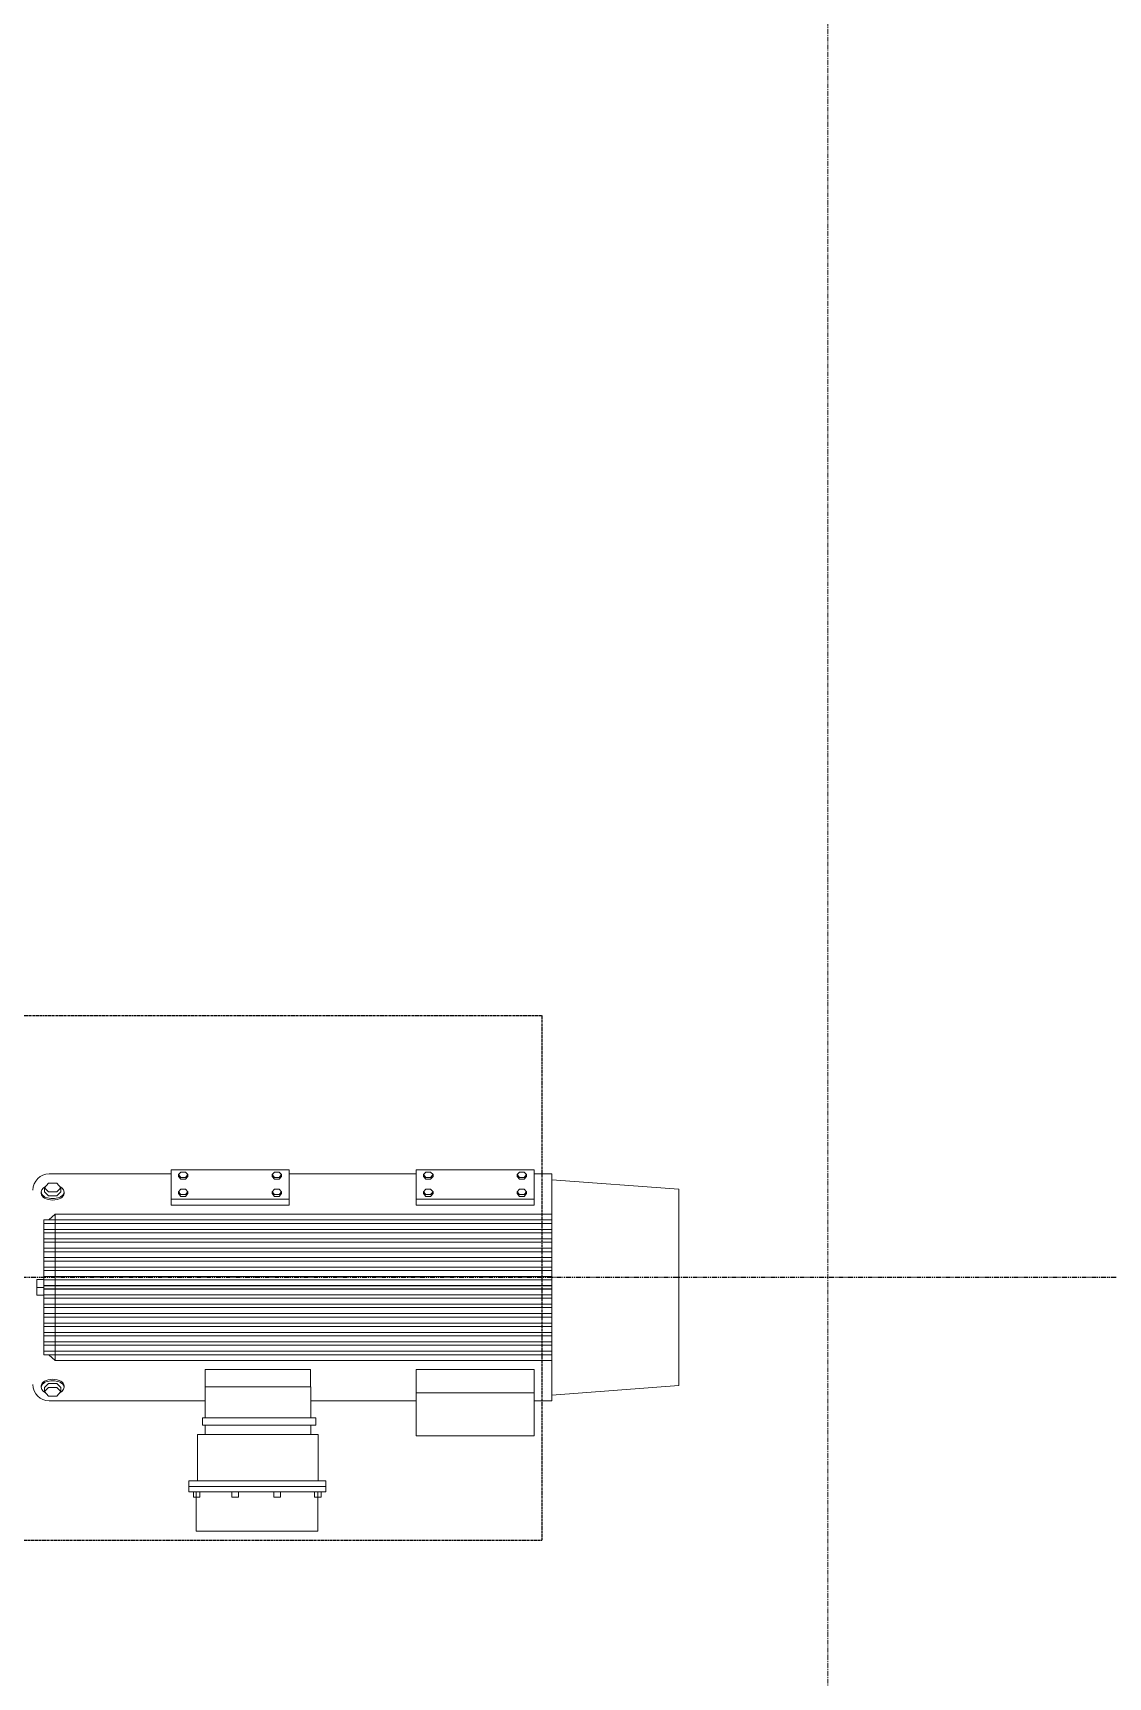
# Model space of a CAD drawing. Header units: inches. Extents: x 86328 to 235202, y 68629 to 184293.
# Drawn here: x 179958 to 182721, y 128801 to 133027 of the extents above; entities that cross this region are included whole.
import ezdxf

# ---------------------------------------------------------------- set-up
doc = ezdxf.new("R2010")
doc.units = ezdxf.units.IN
doc.header["$MEASUREMENT"] = 0
for name, pattern in [('CENTER', [2, 1.25, -0.25, 0.25, -0.25]), ('HIDDEN', [0.375, 0.25, -0.125]), ('PHANTOM2', [1.25, 0.625, -0.125, 0.125, -0.125, 0.125, -0.125])]:
    doc.linetypes.add(name, pattern=pattern)
doc.layers.add('.5', color=8, linetype='Continuous', lineweight=0)
doc.layers.add('DIM', color=251, linetype='Continuous', lineweight=0)

msp = doc.modelspace()

# ---------------------------------------------------------------- linework, layer by layer
at = {"layer": '.5', "color": 8, "linetype": 'CENTER', "ltscale": 10}
msp.add_line((182001.3, 116744.2), (182001.3, 148029.3), dxfattribs=at)
at = {"color": 8, "linetype": 'PHANTOM2', "ltscale": 20}
msp.add_line((183341.1, 129827.4), (176882.3, 129827.4), dxfattribs=at)
at = {"layer": 'DIM', "color": 8, "linetype": 'HIDDEN', "lineweight": 25, "ltscale": 10}
for p, q in [((178266.3, 130501.4), (181266.3, 130501.4)), ((181266.3, 130501.4), (181266.3, 129151.7)), ((181266.3, 129151.7), (178266.3, 129151.7))]:
    msp.add_line(p, q, dxfattribs=at)
at = {"layer": 'DIM', "color": 8, "linetype": 'Continuous'}
for p, q in [((179999.7, 130094.2), (180028.8, 130094.2)), ((180262.2, 130094.2), (179999.7, 130094.2)), ((180262.2, 130094.2), (180312.8, 130094.2)), ((180616.1, 130104.8), (180312.8, 130104.8)), ((180312.8, 130104.8), (180312.8, 130028.7)), ((180331.9, 130092.3), (180338, 130098.7)), ((180331.9, 130092.3), (180331.9, 130087.5)), ((180338, 130084.9), (180331.9, 130092.3)), ((180338, 130080.1), (180331.9, 130087.5)), ((180338, 130098.7), (180350.2, 130098.7)), ((180350.2, 130084.9), (180338, 130084.9)), ((180350.2, 130080.1), (180338, 130080.1)), ((180350.2, 130098.7), (180356.2, 130092.3)), ((180356.2, 130092.3), (180350.2, 130084.9)), ((180356.2, 130087.5), (180350.2, 130080.1)), ((180356.2, 130092.3), (180356.2, 130087.5)), ((180578.7, 130098.7), (180572.6, 130092.3)), ((180572.6, 130092.3), (180572.6, 130087.5)), ((180572.6, 130092.3), (180578.7, 130084.9)), ((180572.6, 130087.5), (180578.7, 130080.1)), ((180590.9, 130098.7), (180578.7, 130098.7)), ((180578.7, 130084.9), (180590.9, 130084.9)), ((180578.7, 130080.1), (180590.9, 130080.1)), ((180597, 130092.3), (180590.9, 130098.7)), ((180590.9, 130084.9), (180597, 130092.3)), ((180590.9, 130080.1), (180597, 130087.5)), ((180597, 130092.3), (180597, 130087.5)), ((180616.1, 130028.7), (180616.1, 130104.8)), ((180616.1, 130094.2), (180942.7, 130094.2)), ((181246, 130104.8), (180942.7, 130104.8)), ((180942.7, 130104.8), (180942.7, 130028.7)), ((180961.8, 130092.3), (180967.9, 130098.7)), ((180961.8, 130092.3), (180961.8, 130087.5)), ((180967.9, 130084.9), (180961.8, 130092.3)), ((180967.9, 130080.1), (180961.8, 130087.5)), ((180967.9, 130098.7), (180980.1, 130098.7)), ((180980.1, 130084.9), (180967.9, 130084.9)), ((180980.1, 130080.1), (180967.9, 130080.1)), ((180980.1, 130098.7), (180986.2, 130092.3)), ((180986.2, 130092.3), (180980.1, 130084.9)), ((180986.2, 130087.5), (180980.1, 130080.1)), ((180986.2, 130092.3), (180986.2, 130087.5)), ((181208.6, 130098.7), (181202.5, 130092.3)), ((181202.5, 130092.3), (181202.5, 130087.5)), ((181202.5, 130092.3), (181208.6, 130084.9)), ((181202.5, 130087.5), (181208.6, 130080.1)), ((181220.8, 130098.7), (181208.6, 130098.7)), ((181208.6, 130084.9), (181220.8, 130084.9)), ((181208.6, 130080.1), (181220.8, 130080.1)), ((181226.9, 130092.3), (181220.8, 130098.7)), ((181220.8, 130084.9), (181226.9, 130092.3)), ((181220.8, 130080.1), (181226.9, 130087.5)), ((181226.9, 130092.3), (181226.9, 130087.5)), ((181246, 130028.7), (181246, 130104.8)), ((181246, 130094.2), (181291.2, 130094.2)), ((181291.2, 130094.2), (181291.2, 129510.7)), ((181291.2, 130079.2), (181618, 130054.6)), ((179979.1, 130044), (179979.1, 130047.8)), ((179998.2, 130069.9), (179987.8, 130058.5)), ((179987.8, 130047.8), (179987.8, 130058.5)), ((179987.8, 130058.5), (179998.2, 130048.1)), ((179987.9, 130047.8), (179987.8, 130047.8)), ((179987.8, 130047.8), (179998.2, 130037.4)), ((180019, 130069.9), (179998.2, 130069.9)), ((179998.2, 130048.1), (180019, 130048.1)), ((179998.2, 130037.4), (180019, 130037.4)), ((180029.4, 130058.5), (180019, 130069.9)), ((180019, 130048.1), (180029.4, 130058.5)), ((180019, 130037.4), (180029.4, 130047.8)), ((180029.4, 130047.8), (180029.4, 130058.5)), ((180029.4, 130047.8), (180029.4, 130047.8)), ((180038.1, 130044), (180038.1, 130047.8)), ((180331.9, 130048), (180338, 130054.4)), ((180331.9, 130048), (180331.9, 130043.3)), ((180338, 130040.7), (180331.9, 130048)), ((180338, 130035.9), (180331.9, 130043.3)), ((180338, 130054.4), (180350.2, 130054.4)), ((180350.2, 130040.7), (180338, 130040.7)), ((180350.2, 130035.9), (180338, 130035.9)), ((180350.2, 130054.4), (180356.2, 130048)), ((180356.2, 130048), (180350.2, 130040.7)), ((180356.2, 130043.3), (180350.2, 130035.9)), ((180356.2, 130048), (180356.2, 130043.3)), ((180578.7, 130054.4), (180572.6, 130048)), ((180572.6, 130048), (180572.6, 130043.3)), ((180572.6, 130048), (180578.7, 130040.7)), ((180572.6, 130043.3), (180578.7, 130035.9)), ((180590.9, 130054.4), (180578.7, 130054.4)), ((180578.7, 130040.7), (180590.9, 130040.7)), ((180578.7, 130035.9), (180590.9, 130035.9)), ((180597, 130048), (180590.9, 130054.4)), ((180590.9, 130040.7), (180597, 130048)), ((180590.9, 130035.9), (180597, 130043.3)), ((180597, 130048), (180597, 130043.3)), ((180961.8, 130048), (180967.9, 130054.4)), ((180961.8, 130048), (180961.8, 130043.3)), ((180967.9, 130040.7), (180961.8, 130048)), ((180967.9, 130035.9), (180961.8, 130043.3)), ((180967.9, 130054.4), (180980.1, 130054.4)), ((180980.1, 130040.7), (180967.9, 130040.7)), ((180980.1, 130035.9), (180967.9, 130035.9)), ((180980.1, 130054.4), (180986.2, 130048)), ((180986.2, 130048), (180980.1, 130040.7)), ((180986.2, 130043.3), (180980.1, 130035.9)), ((180986.2, 130048), (180986.2, 130043.3)), ((181208.6, 130054.4), (181202.5, 130048)), ((181202.5, 130048), (181202.5, 130043.3)), ((181202.5, 130048), (181208.6, 130040.7)), ((181202.5, 130043.3), (181208.6, 130035.9)), ((181220.8, 130054.4), (181208.6, 130054.4)), ((181208.6, 130040.7), (181220.8, 130040.7)), ((181208.6, 130035.9), (181220.8, 130035.9)), ((181226.9, 130048), (181220.8, 130054.4)), ((181220.8, 130040.7), (181226.9, 130048)), ((181220.8, 130035.9), (181226.9, 130043.3)), ((181226.9, 130048), (181226.9, 130043.3)), ((181618, 129550.3), (181618, 130054.6)), ((180014.9, 129990.5), (179998.5, 129975.6)), ((180014.9, 129803.1), (180014.9, 129990.5)), ((180014.9, 129990.5), (181291.2, 129990.5)), ((180312.8, 130028.7), (180616.1, 130028.7)), ((180616.1, 130028.7), (180312.8, 130028.7)), ((180312.8, 130028.7), (180312.8, 130013.7)), ((180312.8, 130013.7), (180616.1, 130013.7)), ((180616.1, 130013.7), (180616.1, 130028.7)), ((180942.7, 130028.7), (181246, 130028.7)), ((181246, 130028.7), (180942.7, 130028.7)), ((180942.7, 130028.7), (180942.7, 130013.7)), ((180942.7, 130013.7), (181246, 130013.7)), ((181246, 130013.7), (181246, 130028.7)), ((179986.1, 129802.4), (179986.1, 129975.6)), ((179986.1, 129975.6), (181291.2, 129975.6)), ((179986.1, 129966.7), (181291.2, 129966.7)), ((179986.1, 129951.4), (181291.2, 129951.4)), ((179986.1, 129942.5), (181291.2, 129942.5)), ((179986.1, 129927.2), (181291.2, 129927.2)), ((179986.1, 129918.3), (181291.2, 129918.3)), ((179986.1, 129903), (181291.2, 129903)), ((179986.1, 129894.1), (181291.2, 129894.1)), ((179986.1, 129878.8), (181291.2, 129878.8)), ((179986.1, 129869.9), (181291.2, 129869.9)), ((179967.6, 129802.4), (179967.6, 129822.7)), ((179967.6, 129822.7), (179986.1, 129822.7)), ((179967.6, 129802.4), (179967.6, 129822.7)), ((179967.6, 129822.7), (179986.1, 129822.7)), ((179986.1, 129854.6), (181291.2, 129854.6)), ((179986.1, 129845.7), (181291.2, 129845.7)), ((179986.1, 129830.4), (181291.2, 129830.4)), ((179986.1, 129822.7), (179986.1, 129802.4)), ((179986.1, 129822.7), (179986.1, 129802.4)), ((179986.1, 129821.5), (181291.2, 129821.5)), ((179986.1, 129802.4), (179967.6, 129802.4)), ((179967.6, 129802.4), (179967.6, 129782.2)), ((179986.1, 129802.4), (179967.6, 129802.4)), ((179986.1, 129802.4), (179967.6, 129802.4)), ((179986.1, 129802.4), (179967.6, 129802.4)), ((179967.6, 129802.4), (179967.6, 129782.2)), ((179967.6, 129782.2), (179986.1, 129782.2)), ((179967.6, 129782.2), (179986.1, 129782.2)), ((179986.1, 129807.5), (181291.2, 129807.5)), ((179986.1, 129806.2), (181291.2, 129806.2)), ((179986.1, 129802.4), (179986.1, 129629.3)), ((179986.1, 129782.2), (179986.1, 129802.4)), ((179986.1, 129782.2), (179986.1, 129802.4)), ((179986.1, 129798.6), (181291.2, 129798.6)), ((179986.1, 129797.4), (181291.2, 129797.4)), ((179986.1, 129783.4), (181291.2, 129783.4)), ((180014.9, 129801.8), (180014.9, 129614.4)), ((179986.1, 129774.5), (181291.2, 129774.5)), ((179986.1, 129759.2), (181291.2, 129759.2)), ((179986.1, 129750.3), (181291.2, 129750.3)), ((179986.1, 129735), (181291.2, 129735)), ((179986.1, 129726.1), (181291.2, 129726.1)), ((179986.1, 129710.8), (181291.2, 129710.8)), ((179986.1, 129701.9), (181291.2, 129701.9)), ((179986.1, 129686.6), (181291.2, 129686.6)), ((179986.1, 129677.7), (181291.2, 129677.7)), ((179986.1, 129662.4), (181291.2, 129662.4)), ((179986.1, 129653.5), (181291.2, 129653.5)), ((179986.1, 129638.2), (181291.2, 129638.2)), ((179986.1, 129629.3), (181291.2, 129629.3)), ((180014.9, 129614.4), (179998.5, 129629.3)), ((180014.9, 129614.4), (181291.2, 129614.4)), ((180014.9, 129566), (180014.9, 129566)), ((180671.5, 129591.2), (180401, 129591.2)), ((180401, 129591.2), (180401, 129547.1)), ((180671.5, 129547.1), (180671.5, 129591.2)), ((180942.7, 129531.5), (180942.7, 129591.2)), ((180942.7, 129591.2), (181246, 129591.2)), ((181246, 129591.2), (181246, 129531.5)), ((179979.1, 129549.1), (179979.1, 129545.3)), ((179987.8, 129545.3), (179998.2, 129555.7)), ((179987.8, 129545.3), (179987.8, 129534.6)), ((179987.9, 129545.3), (179987.8, 129545.3)), ((179987.8, 129534.6), (179998.2, 129545)), ((179998.2, 129523.2), (179987.8, 129534.6)), ((179998.2, 129555.7), (180019, 129555.7)), ((179998.2, 129545), (180019, 129545)), ((180019, 129523.2), (179998.2, 129523.2)), ((180019, 129555.7), (180029.4, 129545.3)), ((180019, 129545), (180029.4, 129534.6)), ((180029.4, 129534.6), (180019, 129523.2)), ((180029.4, 129545.3), (180029.4, 129534.6)), ((180029.4, 129545.3), (180029.4, 129545.2)), ((180038.1, 129549.1), (180038.1, 129545.3)), ((180401, 129547.1), (180672.4, 129547.1)), ((180401, 129466.7), (180401, 129547.1)), ((180401, 129547.1), (180671.5, 129547.1)), ((180672.4, 129547.1), (180672.4, 129466.7)), ((180942.7, 129420.4), (180942.7, 129531.5)), ((180942.7, 129531.5), (181246, 129531.5)), ((181246, 129531.5), (180942.7, 129531.5)), ((181246, 129531.5), (181246, 129420.4)), ((181291.2, 129525.7), (181618, 129550.3)), ((179999.7, 129510.7), (180028.8, 129510.7)), ((180027.8, 129510.7), (180401, 129510.7)), ((180401, 129510.7), (180272.1, 129510.7)), ((180942.7, 129510.7), (180672.4, 129510.7)), ((181291.2, 129510.7), (181246, 129510.7)), ((180685.1, 129466.7), (180393.4, 129466.7)), ((180393.4, 129466.7), (180393.4, 129448)), ((180393.4, 129448), (180685.1, 129448)), ((180672.4, 129466.7), (180401, 129466.7)), ((180672.4, 129448), (180401, 129448)), ((180401, 129448), (180401, 129424.3)), ((180672.4, 129424.3), (180672.4, 129448)), ((180685.1, 129448), (180685.1, 129466.7)), ((180691, 129424.3), (180380.7, 129424.3)), ((180380.7, 129424.3), (180380.7, 129304.8)), ((180401, 129424.3), (180672.4, 129424.3)), ((180691, 129304.8), (180691, 129424.3)), ((181246, 129420.4), (180942.7, 129420.4)), ((180710.5, 129304.8), (180358.6, 129304.8)), ((180358.6, 129304.8), (180358.6, 129276.7)), ((180358.6, 129290.7), (180710.5, 129290.7)), ((180358.6, 129276.7), (180710.5, 129276.7)), ((180370.2, 129276.7), (180387.2, 129276.7)), ((180370.2, 129262.9), (180370.2, 129276.7)), ((180690.4, 129276.7), (180377.4, 129276.7)), ((180377.4, 129276.7), (180377.4, 129175.7)), ((180380.7, 129304.8), (180691, 129304.8)), ((180387.2, 129276.7), (180387.2, 129262.9)), ((180486.3, 129276.7), (180469.4, 129276.7)), ((180469.4, 129276.7), (180469.4, 129262.9)), ((180486.3, 129262.9), (180486.3, 129276.7)), ((180594.1, 129276.7), (180577.1, 129276.7)), ((180577.1, 129276.7), (180577.1, 129262.9)), ((180594.1, 129262.9), (180594.1, 129276.7)), ((180698.9, 129276.7), (180681.9, 129276.7)), ((180681.9, 129276.7), (180681.9, 129262.9)), ((180690.4, 129175.7), (180690.4, 129276.7)), ((180698.9, 129262.9), (180698.9, 129276.7)), ((180710.5, 129276.7), (180710.5, 129304.8)), ((180387.2, 129262.9), (180370.2, 129262.9)), ((180469.4, 129262.9), (180486.3, 129262.9)), ((180577.1, 129262.9), (180594.1, 129262.9)), ((180681.9, 129262.9), (180698.9, 129262.9)), ((180377.4, 129175.7), (180690.4, 129175.7))]:
    msp.add_line(p, q, dxfattribs=at)
for centre, radius, start, end in [((179999.7, 130052.3), 41.9, 90, 180), ((179968.4, 130047.8), 3.25, 180.0304, 180.0304), ((179999.7, 129552.5), 41.9, 180, 270), ((179968.4, 129557.1), 3.25, 179.9696, 179.9696)]:
    msp.add_arc(centre, radius, start, end, dxfattribs=at)
for centre, start_param, end_param in [((180008.6, 130047.8), 2.226219, 7.193516), ((180008.6, 130044), 3.141593, 6.283185)]:
    msp.add_ellipse(centre, major_axis=(29.5, 0), ratio=0.58591, start_param=start_param, end_param=end_param, dxfattribs=at)
at = {"layer": 'DIM', "color": 8, "linetype": 'Continuous', "extrusion": (0, 0, -1)}
for centre, major_axis, start_param, end_param in [((180008.6, 129549.1), (29.5, 0), 3.141593, 6.283185), ((180008.6, 129545.3), (-29.5, 0), -0.915374, 4.051923)]:
    msp.add_ellipse(centre, major_axis=major_axis, ratio=0.58591, start_param=start_param, end_param=end_param, dxfattribs=at)

doc.saveas('drawing.dxf')
